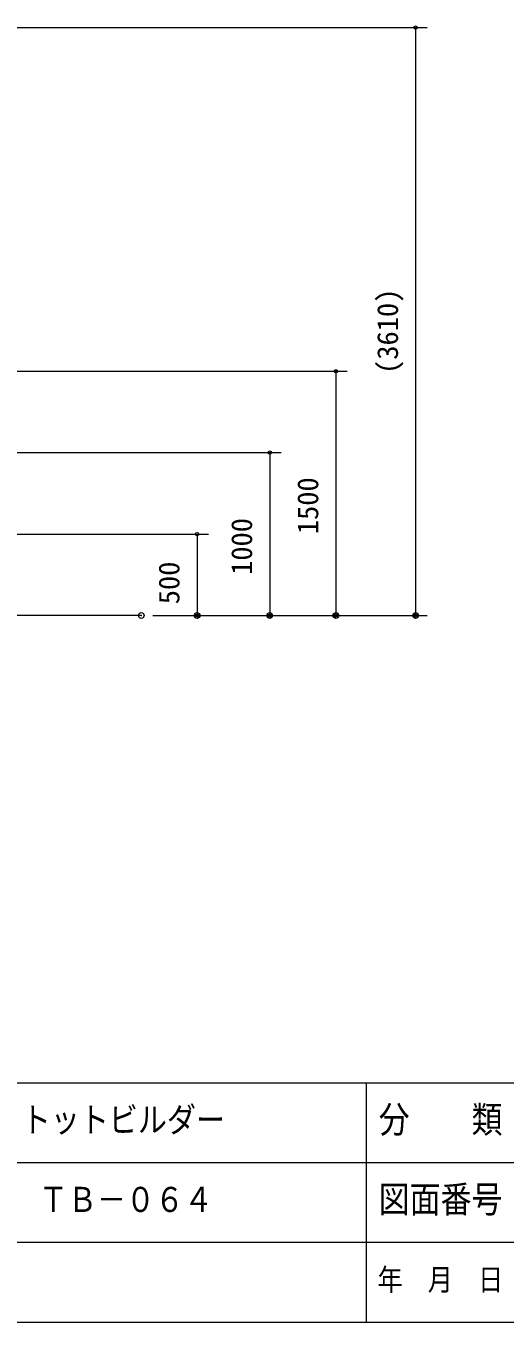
# Model space of a CAD drawing. Units: millimetres on the paper, scale 1:70. Extents: x 0 to 420, y -297 to 594.
# Drawn here: x 237.6 to 279.7, y 15 to 128.7 of the extents above; entities that cross this region are included whole.
import ezdxf
from ezdxf.enums import TextEntityAlignment as Align

# ---------------------------------------------------------------- set-up
doc = ezdxf.new("R2010")
doc.units = ezdxf.units.MM
doc.header["$PDMODE"] = 32
doc.header["$PDSIZE"] = 0.5
doc.layers.add('LY_1', color=7, linetype='Continuous', lineweight=9)
doc.styles.add('ＭＳ ゴシック', font='')
doc.styles.get('ＭＳ ゴシック').set_extended_font_data('MS Gothic')

# ---------------------------------------------------------------- blocks, each defined once
blk = doc.blocks.new('-000-_DOTSMALL')
at = {"color": 7, "linetype": 'Continuous', "lineweight": 9}
blk.add_circle((0, 0), 0.0625, dxfattribs=at)
blk.add_circle((0, 0), 0.0625, dxfattribs=at)

msp = doc.modelspace()

# ---------------------------------------------------------------- linework, layer by layer
at = {"layer": 'LY_1', "lineweight": 18}
for p, q in [((178.666, 128.552), (272.85, 128.552)), ((271.85, 128.552), (271.85, 76.979)), ((177.594, 98.407), (265.844, 98.407)), ((264.844, 98.407), (264.844, 76.979)), ((198.387, 91.265), (260.029, 91.265)), ((259.029, 91.265), (259.029, 76.979)), ((198.387, 84.122), (253.649, 84.122)), ((252.649, 84.122), (252.649, 76.979)), ((248.748, 76.979), (253.649, 76.979)), ((248.748, 76.979), (260.029, 76.979)), ((248.748, 76.979), (265.844, 76.979)), ((248.748, 76.979), (272.85, 76.979))]:
    msp.add_line(p, q, dxfattribs=at)
at = {"layer": 'LY_1'}
for p, q in [((247.748, 76.979), (44.558, 76.979)), ((17.5, 36), (402.5, 36)), ((267.5, 36), (267.5, 15)), ((215, 29), (332.5, 29)), ((160, 22), (402.5, 22)), ((17.5, 15), (402.5, 15))]:
    msp.add_line(p, q, dxfattribs=at)
for p in [(247.748, 76.979), (247.748, 76.979), (247.748, 76.979), (247.748, 76.979), (252.649, 76.979), (259.029, 76.979), (264.844, 76.979), (271.85, 76.979)]:
    msp.add_point(p, dxfattribs=at)

# ---------------------------------------------------------------- block references
at = {"layer": 'LY_1', "xscale": 2.32, "yscale": 2.32}
for p, rotation in [((271.85, 128.552), 90), ((264.844, 98.407), 90), ((259.029, 91.265), 90), ((252.649, 84.122), 90), ((252.649, 76.979), 270), ((259.029, 76.979), 270), ((264.844, 76.979), 270), ((271.85, 76.979), 270)]:
    msp.add_blockref('-000-_DOTSMALL', p, dxfattribs=dict(at, rotation=rotation))

# ---------------------------------------------------------------- texts
at = {"layer": 'LY_1', "style": 'ＭＳ ゴシック'}
for s, p in [('(3610)', (270.85, 98.172)), ('1500', (263.844, 84.114)), ('1000', (258.029, 80.543)), ('500', (251.649, 77.967))]:
    msp.add_text(s, height=1.833, rotation=90, dxfattribs=at).set_placement(p, align=Align.BOTTOM_LEFT)
at = {"layer": 'LY_1', "style": 'ＭＳ ゴシック', "width": 0.85}
for s, height, p in [('トットビルダー', 2.199, (237.25, 31)), ('分\u3000\u3000類', 2.346, (268.6, 30.9)), ('ＴＢ－０６４', 2.199, (238.75, 24)), ('図面番号', 2.346, (268.6, 23.9)), ('年\u3000月\u3000日', 1.906, (268.5, 17.2))]:
    msp.add_text(s, height=height, dxfattribs=at).set_placement(p, align=Align.BOTTOM_LEFT)

doc.saveas('drawing.dxf')
